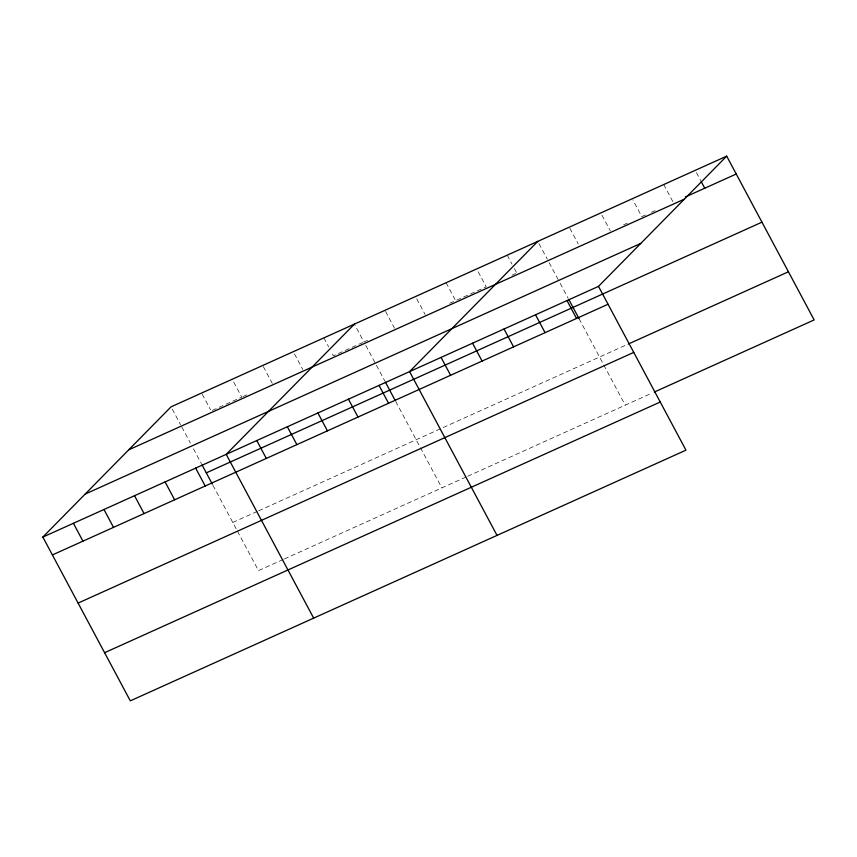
<?xml version="1.0" encoding="UTF-8"?>
<svg xmlns="http://www.w3.org/2000/svg" width="857" height="857" viewBox="0 0 857 857"><rect width="100%" height="100%" fill="white"/><g stroke="black" fill="none" stroke-linecap="round" stroke-linejoin="round"><path stroke-width="0.64" stroke-dasharray="4.29 3.21" d="M212.322 410.396L241.717 397.134L232.172 379.265M242.885 396.598L248.766 393.952M362.779 342.511L333.394 355.773L331.006 351.306M367.482 340.39L363.957 341.986L354.412 324.117M449.754 303.271L455.635 300.614M456.813 300.089L486.198 286.827L476.653 268.959M512.058 275.161L515.582 273.565M623.617 224.823L627.249 223.184M645.407 214.989L641.775 216.628L632.83 199.885M651.47 212.257L655.102 210.618M232.793 522.47L257.475 511.34M258.653 510.804L628.588 343.903M283.185 559.492L258.503 570.623L237.078 530.504M284.363 558.957L466.551 476.76M467.729 476.235L651.877 393.149M696.398 172.589L700.576 180.399M663.725 184.555L673.27 202.423M601.946 215.203L610.291 230.844M569.862 228.294L578.207 243.924M538.967 243.613L547.323 259.253M549.155 262.692L558.946 281.032M560.178 283.324L568.127 298.236M579.053 318.675L603.189 363.893M603.799 365.039L625.235 405.168M507.215 255.172L511.983 264.106M514.371 268.573L516.76 273.04M446.09 282.746L455.035 299.5M416.727 298.772L425.072 314.401M385.575 311.445L394.52 328.188M365.789 345.425L384.772 380.958M395.688 401.408L419.823 446.626M420.444 447.772L441.869 487.901M323.85 337.904L328.627 346.839M294.487 353.92L302.832 369.56M263.324 366.592L272.269 383.347M202.209 394.166L210.554 409.807M172.246 409.078L180.591 424.708M181.813 427L190.383 443.058M193.446 448.789L201.406 463.691M212.922 485.266L236.468 529.358"/><path stroke-width="1.29" d="M726.693 156.145L598.497 286.377L685.954 450.161L130.307 700.855L42.85 537.071L171.046 406.839L726.693 156.145L814.15 319.929L654.298 392.056M354.412 324.117L226.216 454.339L313.662 618.122M537.778 241.385L409.582 371.606L497.028 535.389M685.375 196.96L736.238 174.014M128.743 449.818L684.389 199.124M85.154 494.093L640.8 243.399M42.85 537.071L598.497 286.377M206.301 472.86L761.948 222.167M52.395 554.94L608.042 304.246M628.588 343.903L788.44 271.776M78.105 603.092L633.752 352.398M104.597 652.702L660.244 402.008M701.176 181.523L704.754 188.219M568.748 299.382L579.053 318.675M567.013 300.582L576.547 318.45M535.529 314.787L545.063 332.655M504.034 328.992L513.579 346.86M472.55 343.196L482.095 361.065M441.066 357.401L450.6 375.27M385.382 382.104L395.088 400.283M379.019 385.404L388.553 403.261M348.456 399.191L358.001 417.059M317.893 412.978L327.438 430.846M287.331 426.765L296.876 444.633M256.779 440.552L266.313 458.42M202.016 464.837L212.322 484.141M195.653 468.126L205.198 485.994M165.09 481.913L174.635 499.781M134.528 495.71L144.072 513.568M103.976 509.497L113.51 527.366M73.413 523.284L82.947 541.153"/></g></svg>
